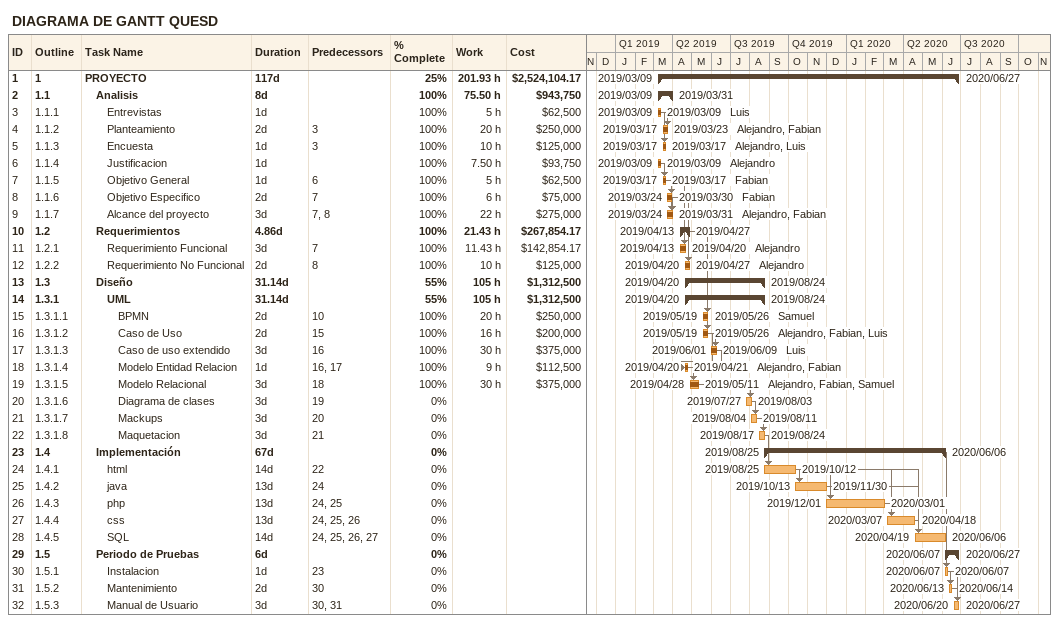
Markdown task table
DIAGRAMA DE GANTT QUESD

| ID | WBS | Task | Duration | Start | Finish | Predecessors | Resources | % complete | Work (h) | Cost ($) |
|---|---|---|---|---|---|---|---|---|---|---|
| 1 | 1 | **PROYECTO** | 117d | 2019-03-09 | 2020-06-27 |  |  | 25 | 201.93 | 2524104.17 |
| 2 | 1.1 | **Analisis** | 8d | 2019-03-09 | 2019-03-31 |  |  | 100 | 75.50 | 943750 |
| 3 | 1.1.1 | Entrevistas | 1d | 2019-03-09 | 2019-03-09 |  | Luis | 100 | 5 | 62500 |
| 4 | 1.1.2 | Planteamiento | 2d | 2019-03-17 | 2019-03-23 | 3 | Alejandro, Fabian | 100 | 20 | 250000 |
| 5 | 1.1.3 | Encuesta | 1d | 2019-03-17 | 2019-03-17 | 3 | Alejandro, Luis | 100 | 10 | 125000 |
| 6 | 1.1.4 | Justificacion | 1d | 2019-03-09 | 2019-03-09 |  | Alejandro | 100 | 7.50 | 93750 |
| 7 | 1.1.5 | Objetivo General | 1d | 2019-03-17 | 2019-03-17 | 6 | Fabian | 100 | 5 | 62500 |
| 8 | 1.1.6 | Objetivo Especifico | 2d | 2019-03-24 | 2019-03-30 | 7 | Fabian | 100 | 6 | 75000 |
| 9 | 1.1.7 | Alcance del proyecto | 3d | 2019-03-24 | 2019-03-31 | 7, 8 | Alejandro, Fabian | 100 | 22 | 275000 |
| 10 | 1.2 | **Requerimientos** | 4.86d | 2019-04-13 | 2019-04-27 |  |  | 100 | 21.43 | 267854.17 |
| 11 | 1.2.1 | Requerimiento Funcional | 3d | 2019-04-13 | 2019-04-20 | 7 | Alejandro | 100 | 11.43 | 142854.17 |
| 12 | 1.2.2 | Requerimiento No Funcional | 2d | 2019-04-20 | 2019-04-27 | 8 | Alejandro | 100 | 10 | 125000 |
| 13 | 1.3 | **Diseño** | 31.14d | 2019-04-20 | 2019-08-24 |  |  | 55 | 105 | 1312500 |
| 14 | 1.3.1 | **UML** | 31.14d | 2019-04-20 | 2019-08-24 |  |  | 55 | 105 | 1312500 |
| 15 | 1.3.1.1 | BPMN | 2d | 2019-05-19 | 2019-05-26 | 10 | Samuel | 100 | 20 | 250000 |
| 16 | 1.3.1.2 | Caso de Uso | 2d | 2019-05-19 | 2019-05-26 | 15 | Alejandro, Fabian, Luis | 100 | 16 | 200000 |
| 17 | 1.3.1.3 | Caso de uso extendido | 3d | 2019-06-01 | 2019-06-09 | 16 | Luis | 100 | 30 | 375000 |
| 18 | 1.3.1.4 | Modelo Entidad Relacion | 1d | 2019-04-20 | 2019-04-21 | 16, 17 | Alejandro, Fabian | 100 | 9 | 112500 |
| 19 | 1.3.1.5 | Modelo Relacional | 3d | 2019-04-28 | 2019-05-11 | 18 | Alejandro, Fabian, Samuel | 100 | 30 | 375000 |
| 20 | 1.3.1.6 | Diagrama de clases | 3d | 2019-07-27 | 2019-08-03 | 19 |  | 0 |  |  |
| 21 | 1.3.1.7 | Mackups | 3d | 2019-08-04 | 2019-08-11 | 20 |  | 0 |  |  |
| 22 | 1.3.1.8 | Maquetacion | 3d | 2019-08-17 | 2019-08-24 | 21 |  | 0 |  |  |
| 23 | 1.4 | **Implementación** | 67d | 2019-08-25 | 2020-06-06 |  |  | 0 |  |  |
| 24 | 1.4.1 | html | 14d | 2019-08-25 | 2019-10-12 | 22 |  | 0 |  |  |
| 25 | 1.4.2 | java | 13d | 2019-10-13 | 2019-11-30 | 24 |  | 0 |  |  |
| 26 | 1.4.3 | php | 13d | 2019-12-01 | 2020-03-01 | 24, 25 |  | 0 |  |  |
| 27 | 1.4.4 | css | 13d | 2020-03-07 | 2020-04-18 | 24, 25, 26 |  | 0 |  |  |
| 28 | 1.4.5 | SQL | 14d | 2020-04-19 | 2020-06-06 | 24, 25, 26, 27 |  | 0 |  |  |
| 29 | 1.5 | **Periodo de Pruebas** | 6d | 2020-06-07 | 2020-06-27 |  |  | 0 |  |  |
| 30 | 1.5.1 | Instalacion | 1d | 2020-06-07 | 2020-06-07 | 23 |  | 0 |  |  |
| 31 | 1.5.2 | Mantenimiento | 2d | 2020-06-13 | 2020-06-14 | 30 |  | 0 |  |  |
| 32 | 1.5.3 | Manual de Usuario | 3d | 2020-06-20 | 2020-06-27 | 30, 31 |  | 0 |  |  |
